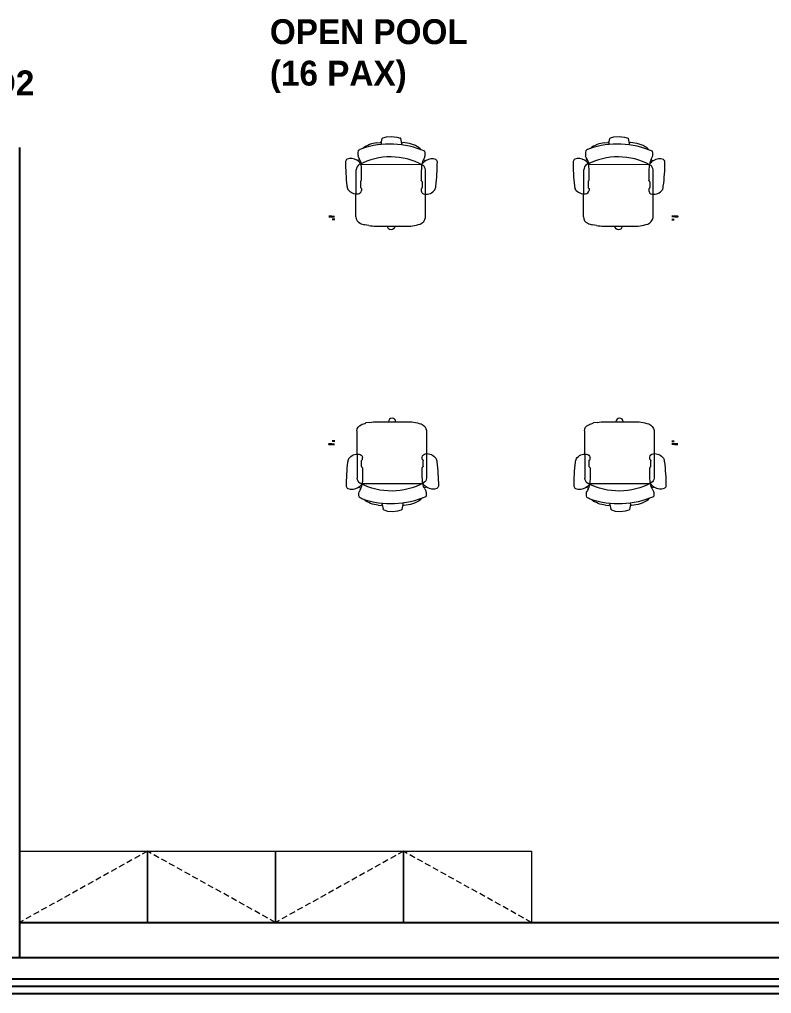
# Model space of a CAD drawing. Header units: inches. Extents: x 482566 to 494966, y -26460 to -22226.
# Drawn here: x 486552.2 to 486790.1, y -26308.7 to -26000.5 of the extents above; entities that cross this region are included whole.
import ezdxf

# ---------------------------------------------------------------- set-up
doc = ezdxf.new("R2010")
doc.units = ezdxf.units.IN
doc.header["$LTSCALE"] = 15
doc.header["$MEASUREMENT"] = 0
doc.linetypes.add('HIDDEN2', pattern=[0.1875, 0.125, -0.0625])
doc.linetypes.add('TRATTEGGIATA2', pattern=[9.525, 6.35, -3.175])
for name, color, linetype in [('A-DIMENSION', 4, 'Continuous'), ('A-GLASS', 4, 'Continuous'), ('I-FURN', 4, 'Continuous'), ('I-WALL-IN', 3, 'Continuous')]:
    doc.layers.add(name, color=color, linetype=linetype)
doc.layers.add('A-furniture', color=50, linetype='Continuous', lineweight=9)
doc.layers.add('I-ANNO-TEXT', color=7, linetype='Continuous', lineweight=18)
doc.styles.add('MICRO', font='')
doc.styles.get('MICRO').set_extended_font_data('MicrogrammaSSi', bold=True)

# ---------------------------------------------------------------- blocks, each defined once
blk = doc.blocks.new('1505774114')
for p, q in [((381, 1577, 616), (411, 1577, 616)), ((2813, 1577, 616), (2783, 1577, 616)), ((413, 1557, 26), (395, 1557, 26)), ((2781, 1557, 26), (2799, 1557, 26)), ((381, -23, 616), (411, -23, 616)), ((413, -3, 26), (395, -3, 26)), ((2781, -3, 26), (2799, -3, 26)), ((2813, -23, 616), (2783, -23, 616))]:
    blk.add_line(p, q)
at = {"extrusion": (1.22461e-16, 1, 0)}
for centre, radius in [((-381, 586, 1577), 10.5), ((-381, 586, 1577), 8.5), ((-2813, 586, 1577), 10.5), ((-2813, 586, 1577), 8.5)]:
    blk.add_circle(centre, radius, dxfattribs=at)
at = {"extrusion": (0, -1, 0)}
for centre, radius in [((381, 586, 23), 10.5), ((381, 586, 23), 8.5), ((2813, 586, 23), 10.5), ((2813, 586, 23), 8.5)]:
    blk.add_circle(centre, radius, dxfattribs=at)
blk = doc.blocks.new('A$C6A0E07C9')
at = {"layer": 'A-furniture'}
for p, q in [((-0.2138, 0.2718), (0.1182, 0.2876)), ((-0.0121, 0.2424), (-0.025, 0.2422)), ((-0.0115, 0.2426), (-0.0121, 0.2424)), ((-0.0112, 0.2428), (-0.0115, 0.2426)), ((-0.0079, 0.2484), (-0.0112, 0.2428)), ((0.0377, 0.2515), (-0.0033, 0.2499)), ((0.0418, 0.2505), (0.045, 0.2473)), ((0.045, 0.2473), (0.0464, 0.2461)), ((0.0464, 0.2461), (0.0478, 0.2453)), ((0.0478, 0.2453), (0.0485, 0.2451)), ((0.1585, 0.2497), (0.1792, -0.1667)), ((-0.2691, 0.1773), (-0.2664, 0.2046)), ((0.3152, 0.1516), (0.3188, 0.1294)), ((0.3146, 0.1213), (0.3056, 0.1197)), ((0.3131, 0.1211), (0.3466, 0.116)), ((0.3514, 0.1128), (0.36, 0.0876)), ((0.36, 0.0876), (0.3659, 0.0513)), ((-0.2907, 0.0196), (-0.2893, 0.0294)), ((-0.2883, 0.01), (-0.2907, 0.0196)), ((-0.2893, 0.0294), (-0.2841, 0.0379)), ((-0.2824, 0.002), (-0.2883, 0.01)), ((-0.2841, 0.0379), (-0.2762, 0.0438)), ((-0.2739, -0.003), (-0.2824, 0.002)), ((-0.2762, 0.0438), (-0.2666, 0.0462)), ((0.3636, 0.0146), (0.3576, -0.0113)), ((0.3659, 0.0513), (0.3636, 0.0146)), ((-0.2641, -0.0045), (-0.2739, -0.003)), ((0.3108, -0.0224), (0.3218, -0.0234)), ((0.3197, -0.023), (0.3546, -0.0146)), ((0.3546, -0.0146), (0.3564, -0.0132)), ((0.3564, -0.0132), (0.3576, -0.0113)), ((-0.1895, -0.2174), (0.1433, -0.1996)), ((0.0087, -0.176), (-0.0042, -0.1772)), ((0.0094, -0.1763), (0.0087, -0.176)), ((0.0097, -0.1764), (0.0094, -0.1763)), ((0.0135, -0.1816), (0.0097, -0.1764)), ((0.0591, -0.1802), (0.0183, -0.1827)), ((0.0631, -0.1788), (0.066, -0.1753)), ((0.066, -0.1753), (0.0673, -0.174)), ((0.0673, -0.174), (0.0686, -0.173)), ((0.0686, -0.173), (0.0692, -0.1728)), ((0.2962, -0.1472), (0.2839, -0.1595))]:
    blk.add_line(p, q, dxfattribs=at)
for centre, radius, start, end in [((0.0065, 0.2825), 0.0635, 94.07923, 117.59377), ((0.2241, -0.8917), 1.2574, 92.35943, 100.17565), ((0.1721, 0.3454), 0.0192, 28.12557, 89.24362), ((0.1209, 0.3234), 0.0749, 330.37939, 24.51295), ((0.0274, 0.2777), 0.0792, 129.49988, 189.11522), ((0.117, 0.2414), 0.0463, 34.09018, 88.4441), ((0.1077, 0.3263), 0.0879, 309.67257, 333.02228), ((-1.1254, 2.7931), 2.8487, 297.11573, 298.06946), ((-0.9196, -0.0126), 1.143, 14.09314, 15.00562), ((0.2336, 0.2226), 0.0597, 72.52818, 107.70113), ((0.1951, 0.2221), 0.0806, 25.51985, 45.53867), ((0.5941, -0.0351), 0.8932, 162.12026, 164.43231), ((-0.21, 0.2233), 0.0487, 94.52598, 161.01093), ((-0.0222, 0.2712), 0.0292, 192.00474, 264.44095), ((-0.0038, 0.2437), 0.00623, 84.84548, 131.31741), ((0.0374, 0.2414), 0.0101, 64.52807, 88.63913), ((0.0007, 1.5534), 1.3091, 272.08986, 276.67605), ((0.1493, 0.274), 0.0211, 279.8693, 313.34338), ((-0.2488, 0.0248), 0.4712, 334.59734, 30.97321), ((0.1704, 0.2449), 0.0129, 130.13659, 158.01734), ((0.1866, 0.1808), 0.0779, 100.05254, 108.26721), ((-0.3014, 0.0263), 0.6141, 339.61076, 22.04666), ((0.1276, 0.1249), 0.1894, 8.09249, 40.8276), ((0.1816, 0.1421), 0.4521, 175.52891, 182.09908), ((72.2191, 3.6268), 72.5738, 182.765274, 182.924882), ((0.31, 0.1288), 0.0088, 301.08798, 3.16667), ((0.3467, 0.1108), 0.00513, 22.81842, 91.00758), ((0.1162, -0.0378), 0.2107, 328.69616, 1.80788), ((0.3177, -0.0315), 0.00903, 2.12372, 63.37094), ((0.0809, -0.0616), 0.3414, 182.48103, 200.75528), ((-0.1856, -0.1603), 0.0572, 202.88209, 266.11689), ((0.0516, -0.2073), 0.0792, 176.57822, 236.19355), ((0.0015, -0.2058), 0.0292, 101.25248, 173.68869), ((0.0171, -0.1766), 0.00623, 234.37601, 280.84795), ((0.0579, -0.1702), 0.0101, 277.0543, 301.16536), ((0.1515, -1.4793), 1.3091, 89.01739, 93.60357), ((0.138, -0.155), 0.0449, 276.79393, 330.15211), ((0.1724, -0.1915), 0.0211, 52.35005, 85.82413), ((0.197, -0.1553), 0.0211, 212.66016, 229.03524), ((0.1633, -0.2919), 0.1223, 63.05477, 80.63565), ((0.1362, -0.2476), 0.0879, 32.67116, 56.02087), ((-0.9196, -0.0126), 1.143, 350.69637, 351.61264), ((0.1491, -0.2435), 0.0749, 341.18048, 35.31404), ((0.3239, 0.0551), 0.2601, 246.15386, 250.81737), ((0.249, -0.1528), 0.0392, 254.29981, 275.99109), ((0.2537, -0.1401), 0.0518, 269.3553, 293.37881), ((0.0312, -0.2142), 0.0635, 248.09967, 271.6142), ((0.2022, -0.2604), 0.0192, 276.44982, 337.56787), ((0.1312, 0.9758), 1.2574, 265.51777, 273.33401)]:
    blk.add_arc(centre, radius, start, end, dxfattribs=at)

msp = doc.modelspace()

# ---------------------------------------------------------------- linework, layer by layer
at = {"layer": 'A-DIMENSION', "color": 8}
msp.add_line((486552.15, -26286.22, 6.93), (487098.9, -26286.22, 6.93), dxfattribs=at)
at = {"layer": 'A-furniture', "linetype": 'HIDDEN2'}
for p, q in [((486592.65, -26263.72, 6.93), (486552.15, -26286.22, 6.93)), ((486633.15, -26286.22, 6.93), (486592.65, -26263.72, 6.93)), ((486673.65, -26263.72, 6.93), (486633.15, -26286.22, 6.93)), ((486714.15, -26286.22, 6.93), (486673.65, -26263.72, 6.93))]:
    msp.add_line(p, q, dxfattribs=at)
at = {"layer": 'A-furniture', "elevation": 6.93}
for points in [[(486552.15, -26286.22), (486552.15, -26263.72), (486592.65, -26263.72), (486592.65, -26286.22)], [(486592.65, -26286.22), (486592.65, -26263.72), (486633.15, -26263.72), (486633.15, -26286.22)], [(486633.15, -26286.22), (486633.15, -26263.72), (486673.65, -26263.72), (486673.65, -26286.22)], [(486673.65, -26286.22), (486673.65, -26263.72), (486714.15, -26263.72), (486714.15, -26286.22)]]:
    msp.add_lwpolyline(points, close=True, dxfattribs=at)
at = {"layer": 'A-GLASS'}
for p, q in [((487098.9, -26297.47, 6.93), (486410.56, -26297.47, 6.93)), ((487098.9, -26304.22, 6.93), (486410.56, -26304.22, 6.93)), ((487098.9, -26306.47, 6.93), (486410.56, -26306.47, 6.93)), ((486410.56, -26308.72, 6.93), (487098.9, -26308.72, 6.93))]:
    msp.add_line(p, q, dxfattribs=at)
at = {"layer": 'I-WALL-IN'}
msp.add_line((486552.15, -26263.72, 6.93), (486552.15, -26297.47, 6.93), dxfattribs=at)
at = {"layer": 'I-WALL-IN', "elevation": 6.93}
msp.add_lwpolyline([(486552.15, -26040.97), (486552.15, -26286.22)], dxfattribs=at)

# ---------------------------------------------------------------- block references
at = {"layer": 'A-furniture'}
for p, xscale, yscale, zscale, rotation in [((486671.3, -26054.04, 6.86), 44.99999999889079, 44.99999999889079, 44.99999999889079, 86.85652716247276), ((486743.3, -26054.04, 7.67), 44.99999999889079, 44.99999999889079, 44.99999999889079, 86.85652716247276), ((486671.62, -26139.63, 45.8), -44.99999999889079, 45, 45, 93.14347283752726), ((486743.62, -26139.63, 46.61), -44.99999999889079, 45, 45, 93.14347283752726)]:
    msp.add_blockref('A$C6A0E07C9', p, dxfattribs=dict(at, xscale=xscale, yscale=yscale, zscale=zscale, rotation=rotation))
at = {"layer": 'I-FURN', "linetype": 'TRATTEGGIATA2', "xscale": 0.04500000025145709, "yscale": 0.04500000025145709, "zscale": 0.04500000025145709}
msp.add_blockref('1505774114', (486633.36, -26133.81, -24.05), dxfattribs=at)

# ---------------------------------------------------------------- texts
at = {"layer": 'I-ANNO-TEXT', "char_height": 7.875, "attachment_point": 1, "style": 'MICRO'}
for s, width, insert in [('{\\fBahnschrift Light|b1|i0|c0|p34;OPEN POOL\\P(16 PAX)}', 2474.1483, (486631.37, -26000.39, 6.93)), ('{\\fBahnschrift Light|b1|i0|c0|p34;D2}', 7.4099, (486543.39, -26016.6, 6.93))]:
    msp.add_mtext_dynamic_manual_height_columns(s, width=width, gutter_width=1.5, heights=[0], dxfattribs=dict(at, insert=insert))

doc.saveas('drawing.dxf')
